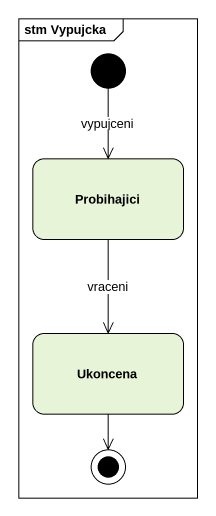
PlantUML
@startuml
mainframe stm Vypujcka
hide empty description
state Probihajici
state Ukoncena
[*] --> Probihajici : vypujceni
Probihajici --> Ukoncena : vraceni
Ukoncena --> [*]
@enduml
